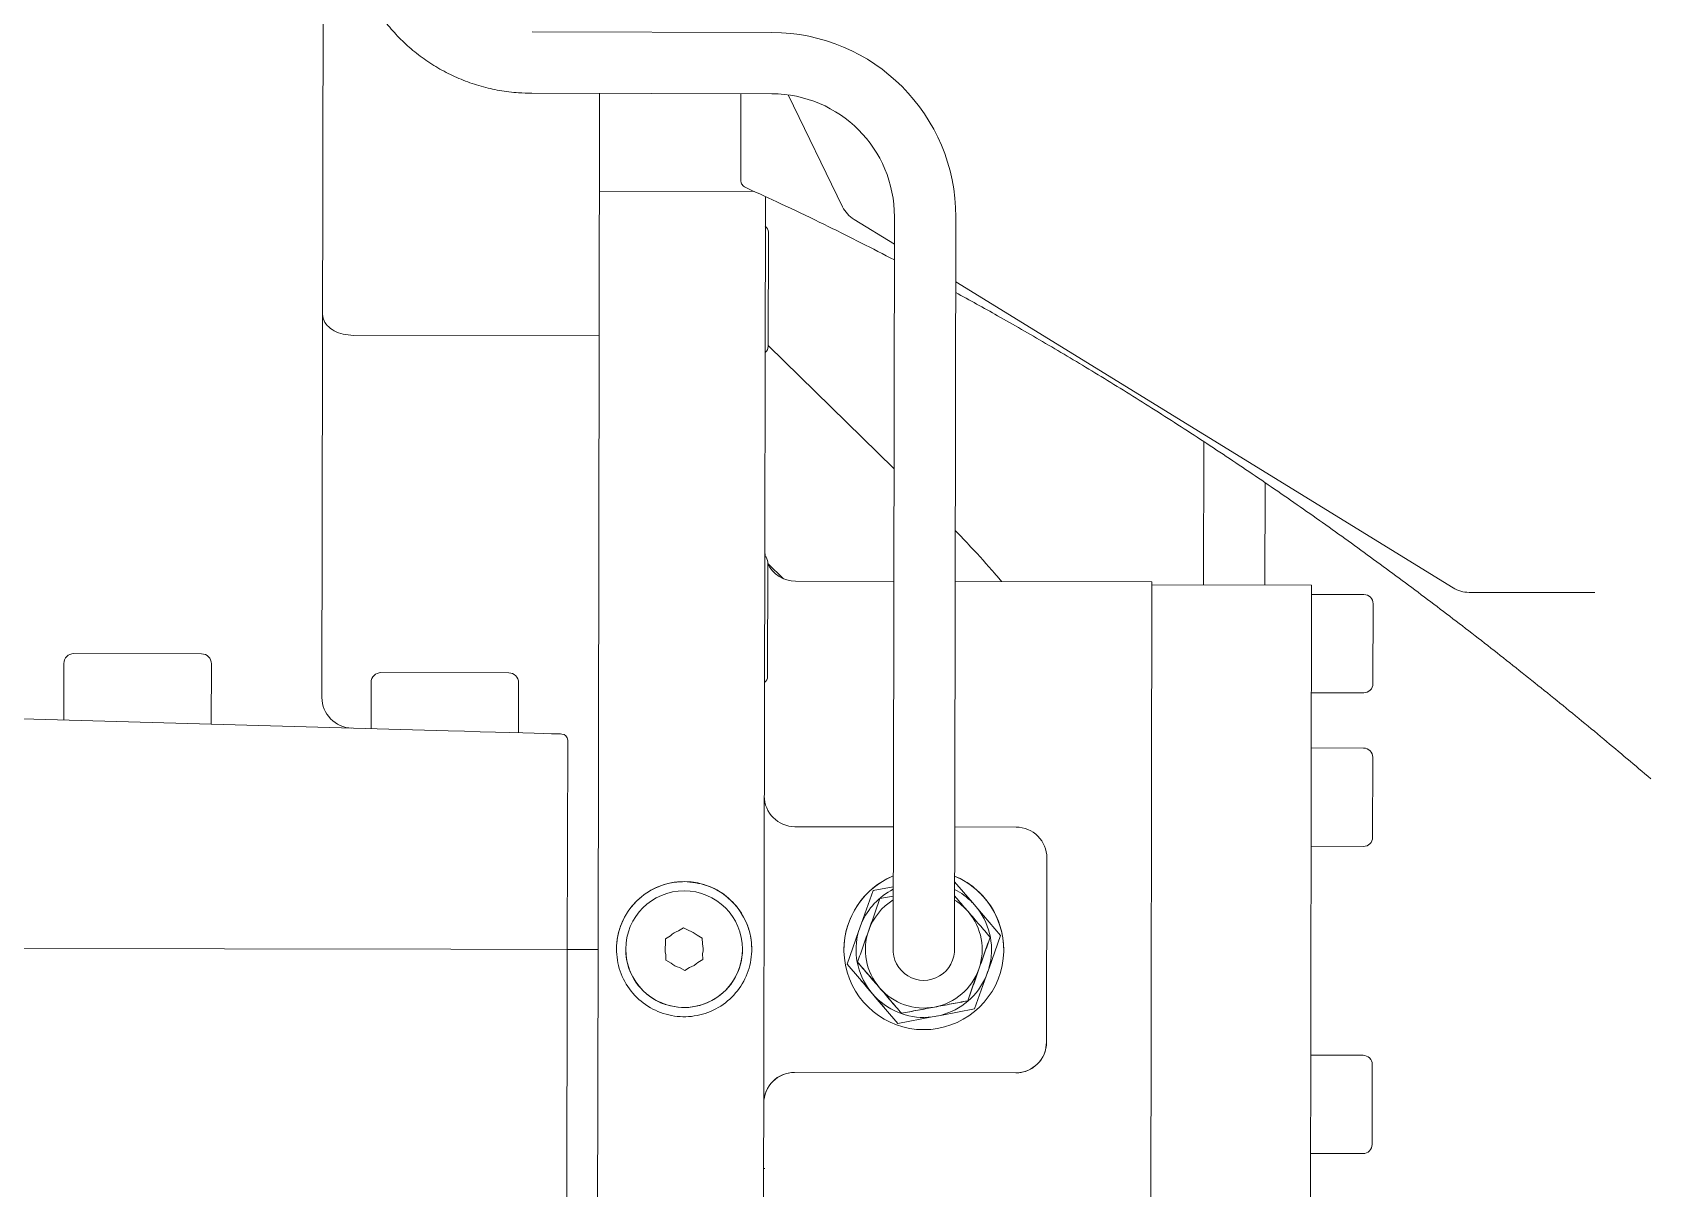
# Model space of a CAD drawing. Extents: x 766778 to 845620, y 133762 to 209800.
# Drawn here: x 788442.4 to 788705.7, y 190345.3 to 190533.5 of the extents above; entities that cross this region are included whole.
import ezdxf

# ---------------------------------------------------------------- set-up
doc = ezdxf.new("R2010")
doc.units = 0
doc.header["$MEASUREMENT"] = 0
doc.layers.get('0').update_dxf_attribs({"color": 1, "linetype": 'CONTINUOUS'})

# ---------------------------------------------------------------- blocks, each defined once
blk = doc.blocks.new('fifui')
at = {"color": 252, "linetype": 'Continuous', "lineweight": 5}
for p, q in [((405208.09, -8170.14), (405208.09, -8584.19)), ((405281.1, -8475.82), (405242.09, -8475.82)), ((405242.09, -8485.8), (405281.1, -8485.8)), ((405253.09, -8525.26), (405253.09, -8485.8)), ((405276.09, -8499.98), (405276.09, -8485.8)), ((405283.76, -8485.98), (405292.66, -8504.18)), ((405253.09, -8501.7), (405278.24, -8501.7)), ((405280.09, -8502.53), (405280.09, -8749.87)), ((405294.54, -8506.24), (405301.1, -8510.27)), ((405301.1, -8505.81), (405301.1, -8600.05)), ((405311.09, -8600.05), (405311.09, -8505.81)), ((405280.59, -8508.34), (405280.59, -8526.94)), ((405311.09, -8516.38), (405392.09, -8566.03)), ((405253.09, -8525.26), (405213.09, -8525.26)), ((405253.09, -8592.19), (405253.09, -8525.26)), ((405301.1, -8546.78), (405280.59, -8526.78)), ((405351.49, -8542.3), (405351.49, -8565.64)), ((405361.47, -8565.64), (405361.47, -8548.97)), ((405280.19, -8561.11), (405280.09, -8560.14)), ((405280.2, -8561.14), (405280.19, -8561.11)), ((405280.59, -8562.04), (405280.59, -8580.64)), ((405280.59, -8562.26), (405283.13, -8564.74)), ((405301.1, -8565.14), (405285.09, -8565.14)), ((405343.09, -8565.14), (405311.09, -8565.14)), ((405343.09, -8565.14), (405343.09, -8685.14)), ((405369.09, -8565.64), (405343.09, -8565.64)), ((405369.09, -8565.64), (405369.09, -8684.64)), ((405377.59, -8567.14), (405369.09, -8567.14)), ((405394.71, -8566.76), (405415.19, -8566.76)), ((405379.09, -8568.64), (405379.09, -8581.64)), ((405167.69, -8577.14), (405188.49, -8577.14)), ((405166.09, -8578.74), (405166.09, -8587.97)), ((405190.09, -8588.59), (405190.09, -8578.74)), ((405217.69, -8580.14), (405238.49, -8580.14)), ((405216.09, -8581.74), (405216.09, -8589.28)), ((405240.09, -8589.9), (405240.09, -8581.74)), ((405369.09, -8583.14), (405377.59, -8583.14)), ((405058.09, -8585.14), (405228.62, -8589.6)), ((405228.62, -8589.6), (405231.27, -8589.67)), ((405231.27, -8589.67), (405233.86, -8589.74)), ((405233.86, -8589.74), (405236.34, -8589.81)), ((405236.34, -8589.81), (405238.66, -8589.87)), ((405238.66, -8589.87), (405240.77, -8589.92)), ((405240.77, -8589.92), (405242.63, -8589.97)), ((405242.63, -8589.97), (405244.2, -8590.01)), ((405244.2, -8590.01), (405245.46, -8590.04)), ((405245.46, -8590.04), (405246.38, -8590.07)), ((405246.38, -8590.07), (405246.93, -8590.08)), ((405246.93, -8590.08), (405247.12, -8590.09)), ((405248.09, -8591.09), (405248.09, -8625.14)), ((405253.09, -8625.14), (405253.09, -8592.19)), ((405377.59, -8592.14), (405369.09, -8592.14)), ((405379.09, -8593.64), (405379.09, -8606.64)), ((405301.1, -8600.05), (405301.1, -8625.05)), ((405311.09, -8625.05), (405311.09, -8600.05)), ((405285.09, -8605.1), (405301.1, -8605.1)), ((405311.09, -8605.1), (405321.09, -8605.1)), ((405369.09, -8608.14), (405377.59, -8608.14)), ((405326.09, -8610.1), (405326.09, -8640.1)), ((405301.1, -8614.84), (405297.81, -8615.47)), ((405313.98, -8617.39), (405311.09, -8614.03)), ((405297.81, -8615.47), (405295.94, -8620.8)), ((405301.1, -8616.36), (405298.94, -8616.77)), ((405314.88, -8618.44), (405313.98, -8617.39)), ((405318.57, -8622.73), (405314.88, -8618.44)), ((405264.05, -8623.41), (405264.86, -8622.92)), ((405266.19, -8622.1), (405267, -8621.6)), ((405267, -8621.6), (405267.84, -8622.05)), ((405269.21, -8622.8), (405270.05, -8623.25)), ((405295.48, -8622.12), (405293.61, -8627.46)), ((405295.94, -8620.8), (405295.48, -8622.12)), ((405316.71, -8628.06), (405318.57, -8622.73)), ((405318.57, -8622.73), (405316.71, -8628.07)), ((405316.87, -8623.05), (405316.87, -8623.04)), ((405318.57, -8622.73), (405318.57, -8622.73)), ((405153.5, -8625.14), (405229.14, -8625.14)), ((405229.14, -8625.14), (405248.09, -8625.14)), ((405253.09, -8625.14), (405248.09, -8625.14)), ((405248.09, -8625.14), (405248.09, -8675.14)), ((405253.09, -8625.14), (405253.09, -8773.76)), ((405257.59, -8625.06), (405257.59, -8625.07)), ((405264.07, -8624.36), (405264.05, -8623.41)), ((405270.05, -8623.25), (405270.07, -8624.2)), ((405270.11, -8625.76), (405270.14, -8626.72)), ((405270.11, -8625.76), (405270.11, -8625.77)), ((405276.59, -8625.07), (405276.59, -8625.06)), ((405301.09, -8625.08), (405301.1, -8624.88)), ((405301.1, -8624.89), (405301.09, -8625.09)), ((405301.09, -8625.09), (405301.1, -8624.89)), ((405301.1, -8624.88), (405301.1, -8624.78)), ((405301.1, -8624.79), (405301.1, -8624.89)), ((405301.1, -8624.89), (405301.1, -8624.79)), ((405301.1, -8625.05), (405301.1, -8625.09)), ((405311.07, -8625.46), (405311.04, -8625.79)), ((405311.09, -8625.09), (405311.07, -8625.46)), ((405311.09, -8624.78), (405311.09, -8625.08)), ((405311.09, -8624.79), (405311.09, -8625.09)), ((405311.09, -8625.09), (405311.09, -8624.79)), ((405311.09, -8625.09), (405311.09, -8625.05)), ((405264.14, -8626.88), (405264.12, -8625.93)), ((405264.98, -8627.33), (405264.14, -8626.88)), ((405267.19, -8628.53), (405266.35, -8628.07)), ((405268, -8628.03), (405267.19, -8628.53)), ((405270.14, -8626.72), (405269.33, -8627.21)), ((405297.3, -8631.75), (405293.61, -8627.46)), ((405293.61, -8627.46), (405293.61, -8627.46)), ((405293.61, -8627.46), (405297.3, -8631.74)), ((405295.32, -8627.13), (405295.32, -8627.12)), ((405316.25, -8629.38), (405316.71, -8628.06)), ((405316.71, -8628.07), (405316.48, -8628.72)), ((405295.93, -8630.15), (405295.93, -8630.15)), ((405295.93, -8630.15), (405295.93, -8630.15)), ((405295.93, -8630.15), (405296.38, -8630.67)), ((405296.38, -8630.66), (405295.93, -8630.15)), ((405296.19, -8630.45), (405296.19, -8630.45)), ((405296.19, -8630.45), (405296.19, -8630.45)), ((405296.83, -8631.19), (405296.38, -8630.66)), ((405296.38, -8630.67), (405296.83, -8631.19)), ((405296.46, -8630.77), (405296.53, -8630.84)), ((405296.53, -8630.84), (405296.46, -8630.77)), ((405296.53, -8630.84), (405296.59, -8630.91)), ((405296.59, -8630.91), (405296.53, -8630.84)), ((405296.56, -8630.88), (405296.56, -8630.88)), ((405296.59, -8630.91), (405296.65, -8630.99)), ((405296.65, -8630.98), (405296.59, -8630.91)), ((405296.71, -8631.06), (405296.65, -8630.98)), ((405296.65, -8630.99), (405296.71, -8631.06)), ((405296.71, -8631.06), (405296.78, -8631.13)), ((405296.78, -8631.13), (405296.71, -8631.06)), ((405296.78, -8631.13), (405296.84, -8631.21)), ((405296.84, -8631.21), (405296.78, -8631.13)), ((405314.38, -8634.72), (405316.25, -8629.38)), ((405316.25, -8629.38), (405314.38, -8634.72)), ((405316.48, -8628.72), (405316.25, -8629.38)), ((405316.51, -8628.63), (405316.45, -8628.82)), ((405262.02, -8633.09), (405262.02, -8633.09)), ((405262.02, -8633.09), (405262.02, -8633.09)), ((405262.02, -8633.09), (405262.02, -8633.09)), ((405262.43, -8633.34), (405262.43, -8633.34)), ((405262.43, -8633.34), (405262.43, -8633.34)), ((405262.85, -8633.57), (405262.85, -8633.57)), ((405296.83, -8631.19), (405297.29, -8631.73)), ((405297.29, -8631.73), (405296.83, -8631.19)), ((405296.84, -8631.21), (405296.91, -8631.28)), ((405296.91, -8631.28), (405296.84, -8631.21)), ((405296.91, -8631.28), (405296.97, -8631.36)), ((405296.97, -8631.35), (405296.91, -8631.28)), ((405297.03, -8631.42), (405297.03, -8631.42)), ((405297.29, -8631.73), (405297.76, -8632.27)), ((405297.76, -8632.27), (405297.29, -8631.73)), ((405297.3, -8631.74), (405298.21, -8632.8)), ((405297.76, -8632.27), (405297.3, -8631.75)), ((405297.39, -8631.85), (405297.39, -8631.85)), ((405297.39, -8631.85), (405297.39, -8631.85)), ((405298.21, -8632.8), (405297.76, -8632.27)), ((405297.76, -8632.27), (405298.22, -8632.81)), ((405298.22, -8632.81), (405297.76, -8632.27)), ((405298.12, -8632.69), (405298.12, -8632.69)), ((405298.12, -8632.69), (405298.12, -8632.69)), ((405298.12, -8632.69), (405298.28, -8632.87)), ((405298.12, -8632.69), (405298.23, -8632.82)), ((405298.12, -8632.7), (405298.12, -8632.7)), ((405298.12, -8632.7), (405298.12, -8632.7)), ((405298.23, -8632.82), (405298.12, -8632.7)), ((405298.28, -8632.87), (405298.12, -8632.7)), ((405298.21, -8632.8), (405301.9, -8637.08)), ((405301.9, -8637.08), (405298.21, -8632.8)), ((405298.22, -8632.81), (405298.69, -8633.35)), ((405298.69, -8633.35), (405298.22, -8632.81)), ((405298.34, -8632.94), (405298.23, -8632.82)), ((405298.23, -8632.82), (405298.34, -8632.94)), ((405298.43, -8633.05), (405298.28, -8632.87)), ((405298.28, -8632.87), (405298.43, -8633.05)), ((405298.96, -8633.67), (405298.31, -8632.91)), ((405298.31, -8632.91), (405298.31, -8632.91)), ((405298.31, -8632.91), (405298.96, -8633.67)), ((405298.31, -8632.91), (405298.31, -8632.91)), ((405298.44, -8633.06), (405298.34, -8632.94)), ((405298.34, -8632.94), (405298.44, -8633.06)), ((405298.58, -8633.23), (405298.43, -8633.05)), ((405298.43, -8633.05), (405298.58, -8633.23)), ((405298.55, -8633.18), (405298.44, -8633.06)), ((405298.44, -8633.06), (405298.55, -8633.18)), ((405298.65, -8633.31), (405298.55, -8633.18)), ((405298.55, -8633.18), (405298.65, -8633.3)), ((405298.73, -8633.4), (405298.58, -8633.23)), ((405298.58, -8633.23), (405298.73, -8633.4)), ((405298.65, -8633.3), (405298.75, -8633.43)), ((405298.75, -8633.43), (405298.65, -8633.31)), ((405298.69, -8633.35), (405299.14, -8633.88)), ((405299.14, -8633.88), (405298.69, -8633.35)), ((405298.88, -8633.58), (405298.73, -8633.4)), ((405298.73, -8633.4), (405298.88, -8633.57)), ((405298.86, -8633.55), (405298.75, -8633.43)), ((405298.75, -8633.43), (405298.86, -8633.55)), ((405298.96, -8633.67), (405298.86, -8633.55)), ((405298.86, -8633.55), (405298.96, -8633.66)), ((405298.88, -8633.57), (405299.03, -8633.75)), ((405299.03, -8633.75), (405298.88, -8633.58)), ((405298.96, -8633.67), (405298.96, -8633.66)), ((405298.96, -8633.67), (405298.96, -8633.67)), ((405299.18, -8633.92), (405299.03, -8633.75)), ((405299.03, -8633.75), (405299.18, -8633.92)), ((405313.25, -8633.4), (405313.25, -8633.39)), ((405263.51, -8633.86), (405263.51, -8633.86)), ((405299.14, -8633.88), (405299.59, -8634.39)), ((405299.59, -8634.39), (405299.14, -8633.88)), ((405299.32, -8634.09), (405299.18, -8633.92)), ((405299.18, -8633.92), (405299.32, -8634.09)), ((405299.32, -8634.09), (405299.32, -8634.09)), ((405299.32, -8634.09), (405299.33, -8634.09)), ((405299.33, -8634.09), (405299.32, -8634.09)), ((405299.59, -8634.39), (405299.59, -8634.39)), ((405307.46, -8636.03), (405301.9, -8637.08)), ((405301.9, -8637.08), (405307.46, -8636.03)), ((405302.47, -8635.44), (405302.47, -8635.44)), ((405307.46, -8636.03), (405308.83, -8635.77)), ((405308.14, -8635.9), (405307.46, -8636.03)), ((405308.31, -8635.87), (405307.98, -8635.93)), ((405308.83, -8635.77), (405308.14, -8635.9)), ((405314.38, -8634.72), (405308.83, -8635.77)), ((405308.83, -8635.77), (405314.38, -8634.72)), ((405314.38, -8634.72), (405314.38, -8634.72)), ((405301.9, -8637.08), (405301.9, -8637.08)), ((405326.09, -8640.1), (405326.09, -8640.1)), ((405377.59, -8642.14), (405369.09, -8642.14)), ((405379.09, -8643.64), (405379.09, -8656.64)), ((405321.09, -8645.1), (405285.09, -8645.1)), ((405369.09, -8658.14), (405377.59, -8658.14))]:
    blk.add_line(p, q, dxfattribs=at)
blk.add_circle((405267.09, -8625.06), 9.5, dxfattribs=at)
for centre, radius, start, end in [((405281.1, -8505.81), 29.98, 0, 90), ((405281.1, -8505.81), 20, 0, 90), ((405297.15, -8501.98), 5, 206.0733, 238.499), ((405279.39, -8508.34), 1.2, 0, 54.3147), ((405279.39, -8526.94), 1.2, 305.6853, 0), ((405279.39, -8562.04), 1.2, 0, 54.3147), ((405285.09, -8560.14), 5, 205.8419, 270), ((405377.59, -8568.64), 1.5, 0, 90), ((405394.71, -8561.76), 5, 238.499, 270), ((405167.69, -8578.74), 1.6, 90, 180), ((405188.49, -8578.74), 1.6, 0, 90), ((405217.69, -8581.74), 1.6, 90, 180), ((405238.49, -8581.74), 1.6, 0, 90), ((405279.39, -8580.64), 1.2, 305.6853, 0), ((405377.59, -8581.64), 1.5, 270, 0), ((405213.09, -8584.19), 5, 180, 268.5), ((405247.09, -8591.09), 1, 0, 88.5), ((405377.59, -8593.64), 1.5, 0, 90), ((405285.09, -8600.1), 5, 180, 270), ((405321.09, -8610.1), 5, 360, 90.0001), ((405377.59, -8606.64), 1.5, 270, 0), ((405267.09, -8625.07), 11, 90, 180), ((405267.09, -8625.07), 11, 0, 90), ((405306.09, -8625.1), 13, 112.5774, 67.4226), ((405306.09, -8625.1), 13, 112.5774, 180), ((405306.09, -8625.09), 11.02, 116.9256, 157.1108), ((405306.09, -8625.1), 13, 360, 67.4226), ((405306.09, -8625.09), 11.02, 44.3522, 63.0746), ((405306.09, -8625.08), 9.5, 121.6935, 160.7319), ((405306.09, -8625.08), 9.5, 40.7319, 58.3061), ((405306.09, -8625.08), 9.5, 340.7317, 40.7316), ((405306.09, -8625.09), 11.02, 344.3523, 37.111), ((405267.09, -8625.06), 3.1, 106.9488, 136.1339), ((405267.09, -8625.06), 3.1, 46.9495, 76.1335), ((405306.09, -8625.09), 11.02, 164.3523, 217.111), ((405306.09, -8625.08), 9.5, 160.7316, 220.7317), ((405267.09, -8625.07), 9.5, 179.9999, 241.5416), ((405267.09, -8625.07), 9.5, 241.5415, 0), ((405267.09, -8625.06), 3.1, 166.949, 196.1341), ((405267.09, -8625.06), 3.1, 346.9485, 16.1342), ((405306.09, -8625.08), 5, 176.5809, 3.4191), ((405267.09, -8625.06), 3.1, 226.9489, 256.1343), ((405267.09, -8625.06), 3.1, 286.949, 316.134), ((405306.09, -8625.08), 9.5, 280.7317, 340.7316), ((405097.99, -8801.56), 261.84, 40.7139, 40.8043), ((405486.05, -8467.4), 250.26, 220.6565, 220.7512), ((405001.97, -8885.02), 389.06, 40.6786, 40.7846), ((405596.75, -8372.86), 395.84, 220.6795, 220.7837), ((405306.09, -8625.09), 11.02, 284.3523, 337.111), ((405267.1, -8625.06), 9.51, 237.68, 240.5758), ((404946.06, -8933.76), 463.23, 40.6734, 40.7538), ((405640.8, -8335.52), 453.59, 220.7087, 220.7906), ((405306.09, -8625.09), 11.02, 224.3523, 277.111), ((405306.09, -8625.08), 9.5, 220.7317, 280.7316), ((405321.09, -8640.1), 5, 270.0001, 359.9999), ((405377.59, -8643.64), 1.5, 0, 90), ((405285.09, -8650.1), 5, 90.0001, 179.9999), ((405285.09, -8650.1), 5, 89.9998, 180.0001), ((405377.59, -8656.64), 1.5, 270, 0)]:
    blk.add_arc(centre, radius, start, end, dxfattribs=at)
for points, knots in [([(405212.1, -8456.49), (405212.11, -8457.07), (405212.14, -8458.65), (405212.45, -8461.22), (405213.1, -8464.17), (405214.05, -8467.03), (405215.31, -8469.79), (405216.84, -8472.4), (405218.64, -8474.84), (405220.69, -8477.1), (405222.96, -8479.13), (405225.44, -8480.93), (405228.09, -8482.47), (405230.89, -8483.74), (405233.81, -8484.72), (405236.81, -8485.4), (405239.59, -8485.75), (405241.35, -8485.79), (405242.09, -8485.8)], [0, 0, 0, 0, 0.037711, 0.102928, 0.168161, 0.2334, 0.298653, 0.363928, 0.429232, 0.49457, 0.559944, 0.625357, 0.690808, 0.756295, 0.821816, 0.887366, 0.952941, 1, 1, 1, 1]), ([(405277.14, -8501.16), (405276.98, -8501.09), (405276.55, -8500.91), (405276.17, -8500.49), (405276.12, -8500.14), (405276.09, -8499.98)], [0, 0, 0, 0, 0.236847, 0.633624, 1, 1, 1, 1]), ([(405277.12, -8501.19), (405278.95, -8502.02), (405282.85, -8503.79), (405289.07, -8506.76), (405295.23, -8509.79), (405299.32, -8511.9), (405301.1, -8512.82)], [0, 0, 0, 0, 0.235442, 0.501024, 0.781824, 1, 1, 1, 1]), ([(405311.09, -8518.11), (405313.36, -8519.35), (405318.21, -8522.01), (405325.78, -8526.36), (405333.81, -8531.13), (405342.06, -8536.22), (405350.42, -8541.56), (405358.82, -8547.13), (405367.2, -8552.86), (405375.53, -8558.76), (405383.83, -8564.81), (405392.09, -8571.02), (405400.32, -8577.39), (405408.5, -8583.91), (405416.51, -8590.45), (405421.76, -8594.89), (405424.31, -8597.04)], [0, 0, 0, 0, 0.061121, 0.130609, 0.201722, 0.274525, 0.348707, 0.422611, 0.496126, 0.569301, 0.642186, 0.71483, 0.787285, 0.859604, 0.931839, 1, 1, 1, 1]), ([(405213.09, -8525.26), (405212.53, -8525.22), (405211.41, -8525.15), (405209.91, -8524.56), (405208.77, -8523.7), (405208.21, -8522.76), (405208.1, -8522.13), (405208.09, -8521.88), (405208.09, -8521.86)], [0, 0, 0, 0, 0.214644, 0.429288, 0.643944, 0.858629, 0.990308, 1, 1, 1, 1]), ([(405318.65, -8565.14), (405318.28, -8564.7), (405316.66, -8562.81), (405314.14, -8560.03), (405311.94, -8557.72), (405311.09, -8556.82)], [0, 0, 0, 0, 0.155493, 0.671294, 1, 1, 1, 1]), ([(405267.09, -8614.07), (405268.33, -8614.19), (405270.8, -8614.43), (405274.08, -8616.32), (405276.59, -8619.1), (405278.03, -8622.59), (405278.23, -8626.34), (405277.19, -8629.95), (405275.01, -8633.01), (405271.94, -8635.18), (405268.32, -8636.21), (405264.57, -8635.99), (405261.1, -8634.54), (405258.31, -8632.03), (405256.5, -8628.73), (405255.88, -8625.02), (405256.53, -8621.32), (405258.36, -8618.04), (405261.17, -8615.56), (405264.26, -8614.25), (405266.29, -8614.12), (405267.09, -8614.07)], [0, 0, 0, 0, 0.053547, 0.107089, 0.160761, 0.214519, 0.268136, 0.321606, 0.375151, 0.428876, 0.482607, 0.536158, 0.589625, 0.643234, 0.696991, 0.75067, 0.804169, 0.857664, 0.911339, 0.965097, 1, 1, 1, 1]), ([(405298.94, -8616.77), (405298.64, -8617.61), (405298.05, -8619.31), (405297.44, -8621.06), (405297.13, -8621.95)], [0, 0, 0, 0, 0.495457, 1, 1, 1, 1]), ([(405313.29, -8618.88), (405312.69, -8618.18), (405311.95, -8617.32), (405311.22, -8616.48), (405311.09, -8616.32)], [0, 0, 0, 0, 0.807146, 1, 1, 1, 1]), ([(405316.87, -8623.04), (405316.29, -8622.36), (405315.12, -8621), (405313.91, -8619.59), (405313.29, -8618.88)], [0, 0, 0, 0, 0.495458, 1, 1, 1, 1]), ([(405297.13, -8621.95), (405296.82, -8622.81), (405296.21, -8624.57), (405295.62, -8626.27), (405295.32, -8627.12)], [0, 0, 0, 0, 0.4945097, 1, 1, 1, 1]), ([(405315.06, -8628.22), (405315.37, -8627.35), (405315.98, -8625.59), (405316.57, -8623.9), (405316.87, -8623.04)], [0, 0, 0, 0, 0.494511, 1, 1, 1, 1]), ([(405316.87, -8623.05), (405316.58, -8623.89), (405315.98, -8625.59), (405315.37, -8627.34), (405315.06, -8628.22)], [0, 0, 0, 0, 0.495459, 1, 1, 1, 1]), ([(405295.32, -8627.12), (405295.9, -8627.8), (405297.07, -8629.16), (405298.28, -8630.57), (405298.9, -8631.28)], [0, 0, 0, 0, 0.4954575, 1, 1, 1, 1]), ([(405298.9, -8631.29), (405298.3, -8630.59), (405297.08, -8629.18), (405295.91, -8627.82), (405295.32, -8627.13)], [0, 0, 0, 0, 0.494511, 1, 1, 1, 1]), ([(405313.25, -8633.39), (405313.55, -8632.55), (405314.14, -8630.86), (405314.75, -8629.1), (405315.06, -8628.22)], [0, 0, 0, 0, 0.495459, 1, 1, 1, 1]), ([(405315.06, -8628.22), (405314.76, -8629.09), (405314.15, -8630.85), (405313.55, -8632.54), (405313.25, -8633.4)], [0, 0, 0, 0, 0.494511, 1, 1, 1, 1]), ([(405261.18, -8632.5), (405261.17, -8632.5), (405261.16, -8632.48), (405261.26, -8632.56), (405261.43, -8632.69), (405261.51, -8632.75)], [0, 0, 0, 0, 0.148803, 0.606341, 1, 1, 1, 1]), ([(405262.85, -8633.57), (405262.92, -8633.6), (405263.07, -8633.67), (405263.27, -8633.76), (405263.42, -8633.82), (405263.5, -8633.86), (405263.5, -8633.86), (405263.5, -8633.86)], [0, 0, 0, 0, 0.214672, 0.42932, 0.644499, 0.859597, 1, 1, 1, 1]), ([(405263.5, -8633.86), (405263.49, -8633.85), (405263.46, -8633.84), (405263.32, -8633.78), (405263.14, -8633.7), (405262.97, -8633.63), (405262.87, -8633.58), (405262.85, -8633.57)], [0, 0, 0, 0, 0.230275, 0.460989, 0.692926, 0.925408, 1, 1, 1, 1]), ([(405298.9, -8631.28), (405299.5, -8631.98), (405300.71, -8633.38), (405301.88, -8634.75), (405302.47, -8635.44)], [0, 0, 0, 0, 0.494511, 1, 1, 1, 1]), ([(405302.47, -8635.44), (405301.89, -8634.77), (405300.72, -8633.41), (405299.51, -8632), (405298.9, -8631.29)], [0, 0, 0, 0, 0.4954585, 1, 1, 1, 1]), ([(405307.86, -8634.42), (405308.77, -8634.24), (405310.59, -8633.9), (405312.36, -8633.56), (405313.25, -8633.39)], [0, 0, 0, 0, 0.494511, 1, 1, 1, 1]), ([(405313.25, -8633.4), (405312.38, -8633.57), (405310.61, -8633.9), (405308.78, -8634.25), (405307.86, -8634.42)], [0, 0, 0, 0, 0.495458, 1, 1, 1, 1]), ([(405264.12, -8634.09), (405264.1, -8634.08), (405264.06, -8634.07), (405263.81, -8633.98), (405263.55, -8633.88), (405263.42, -8633.83)], [0, 0, 0, 0, 0.344919, 0.689978, 1, 1, 1, 1]), ([(405307.86, -8634.42), (405306.96, -8634.59), (405305.13, -8634.94), (405303.37, -8635.28), (405302.47, -8635.44)], [0, 0, 0, 0, 0.494511, 1, 1, 1, 1]), ([(405302.47, -8635.44), (405303.35, -8635.27), (405305.12, -8634.94), (405306.94, -8634.59), (405307.86, -8634.42)], [0, 0, 0, 0, 0.495458, 1, 1, 1, 1]), ([(405326.09, -8640.1), (405326.03, -8640.68), (405325.91, -8641.86), (405325.02, -8643.35), (405323.79, -8644.42), (405322.67, -8644.88), (405321.81, -8645.07), (405321.39, -8645.09), (405321.09, -8645.1)], [0, 0, 0, 0, 0.228545, 0.459235, 0.68693, 0.854151, 0.896867, 1, 1, 1, 1]), ([(405280.28, -8660.74), (405280.22, -8660.74), (405280.16, -8660.74), (405280.1, -8660.76), (405280.09, -8660.76)], [0, 0, 0, 0, 0.883599, 1, 1, 1, 1])]:
    blk.add_open_spline(points, degree=3, knots=knots, dxfattribs=at)
blk = doc.blocks.new('A$C7EB86452')
at = {"rotation": 352.0000000000881}
blk.add_blockref('fifui', (-398601.24, 63941.46), dxfattribs=at)
blk = doc.blocks.new('ENGINE')
at = {"color": 4, "linetype": 'Continuous', "ltscale": 12, "rotation": 7.698618751251217}
blk.add_blockref('A$C7EB86452', (945855.32, 205857.51), dxfattribs=at)

msp = doc.modelspace()

# ---------------------------------------------------------------- block references
at = {"color": 7, "linetype": 'Continuous', "rotation": 0.1984573570547499}
msp.add_blockref('ENGINE', (-158232.80366, -17964.77499), dxfattribs=at)

doc.saveas('drawing.dxf')
